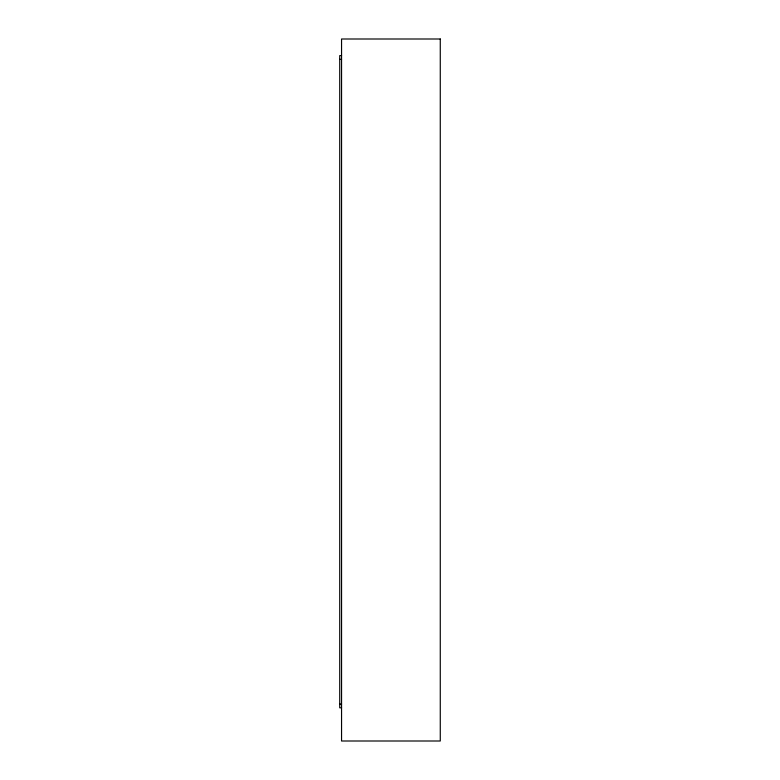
<?xml version="1.0" encoding="UTF-8"?>
<svg xmlns="http://www.w3.org/2000/svg" width="780" height="780" viewBox="0 0 780 780"><rect width="100%" height="100%" fill="white"/><g stroke="black" fill="none" stroke-linecap="round" stroke-linejoin="round"><path stroke-width="1.17" d="M341.552 55.604L339.729 55.604L339.729 707.811L341.552 707.811M339.729 59.358L341.552 59.358M339.729 704.087L341.552 704.087M440.271 39L341.552 39L341.552 741L440.271 741L440.271 39"/></g></svg>
